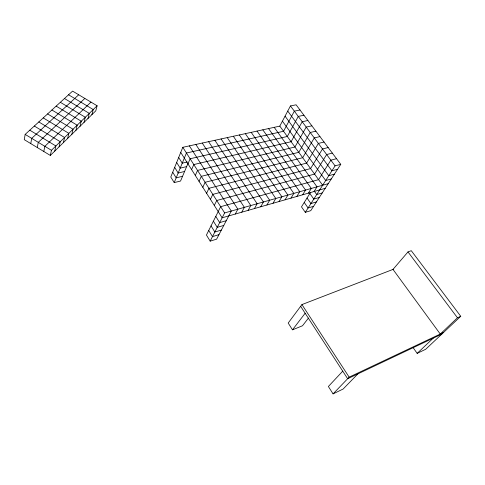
<?xml version="1.0" encoding="UTF-8"?>
<svg xmlns="http://www.w3.org/2000/svg" width="485" height="485" viewBox="0 0 485 485"><rect width="100%" height="100%" fill="white"/><g stroke="black" fill="none" stroke-linecap="round" stroke-linejoin="round"><path stroke-width="0.73" d="M25.165 134.4L24.25 139.644L50.325 155.442L95.763 110.853L97.115 105.772L72.592 91.113L25.165 134.4L51.434 150.301L50.325 155.442M30.755 143.584L31.719 138.364L78.709 94.769M37.266 147.531L38.285 142.341L84.839 98.431M43.789 151.484L44.856 146.318L90.974 102.099M54.738 151.114L55.878 145.973L29.779 130.186M59.097 146.84L60.255 141.705L34.326 126.039M63.389 142.62L64.578 137.491L38.806 121.947M67.627 138.461L68.84 133.339L43.232 117.91M71.81 134.363L73.041 129.24L47.597 113.926M75.933 130.313L77.188 125.197L51.901 109.998M80.007 126.318L81.28 121.208L56.151 106.118M84.02 122.378L85.318 117.273L60.346 102.293M87.985 118.485L89.301 113.387L64.481 98.516M91.901 114.648L93.229 109.555L68.567 94.793M310.576 192.387L301.482 206.846L305.301 212.327L310.746 210.678L340.761 164.336L296.105 104.802L290.454 105.942L279.803 126.112L182.796 147.307L170.781 177.013L174.212 182.596L180.553 181.038L187.95 163.512M174.212 182.596L186.434 153.005L283.543 131.271L294.34 111.162L299.997 109.992M187.956 163.851L190.108 158.759L287.314 136.467L298.263 116.43L303.919 115.218M191.617 169.635L193.806 164.56L291.109 141.711L302.216 121.735L307.878 120.498M195.316 175.473L197.54 170.417L294.941 146.997L306.205 127.088L311.867 125.815M199.044 181.354L201.311 176.328L298.802 152.326L310.224 132.484L315.887 131.18M202.809 187.295L205.113 182.287L302.695 157.698L314.28 137.928L319.948 136.588M206.604 193.285L208.95 188.301L306.623 163.118L318.366 143.421L324.041 142.044M210.435 199.335L212.818 194.376L310.582 168.58L322.489 148.956L328.163 147.549M214.303 205.434L216.728 200.499L314.571 174.091L326.654 154.539L332.328 153.096M336.523 158.692L330.849 160.177L318.596 179.644L220.669 206.683L206.434 235.043L210.169 241.13L224.646 212.921L328.242 183.669M235.292 214.043L237.868 209.187L195.837 144.457M241.754 212.194L244.367 207.35L202.251 143.057M248.144 210.369L250.793 205.537L208.598 141.668M254.467 208.562L257.147 203.742L214.879 140.298M260.718 206.774L263.434 201.966L221.093 138.94M266.902 205.003L269.648 200.214L227.241 137.594M273.019 203.257L275.795 198.48L233.327 136.267M279.069 201.524L281.876 196.758L239.347 134.951M285.053 199.814L287.89 195.061L245.307 133.648M290.976 198.123L293.843 193.382L251.2 132.363M296.838 196.443L299.73 191.72L257.038 131.083M302.634 194.788L305.55 190.078L262.815 129.822M308.369 193.151L311.315 188.447L268.538 128.573M314.044 191.526L317.014 186.84L274.201 127.337M305.301 212.327L335.08 165.858L340.761 164.336M393.42 269.248L301.937 304.58L288.193 323.04L292.491 329.83L302.501 325.768L308.466 318.075M292.491 329.83L305.144 313.243M407.994 251.921L392.995 269.411L440.265 334.05L457.476 317.802L460.75 316.287L411.28 250.69L407.994 251.921L457.476 317.802M342.737 371.158L328.381 386.496L333.062 393.887L343.113 389.043L357.894 373.868M333.062 393.887L349.164 377.148L443.49 332.522M51.434 150.301L97.115 105.772M412.911 347.351L417.167 353.377L433.178 338.19M460.75 316.287L425.697 349.267L417.167 353.377M441.823 334.092L347.648 378.724L300.645 306.314M210.169 241.13L216.601 239.184L231.296 211.042L189.356 145.87M218.959 234.667L212.491 236.601L208.72 230.49M313.559 206.331L308.096 207.968L304.234 202.469M221.354 230.084L214.849 232.012L211.036 225.877M316.414 201.924L310.927 203.554L307.029 198.032M223.779 225.434L217.244 227.344L213.388 221.184M319.312 197.456L313.795 199.068L309.86 193.527M226.246 220.711L219.675 222.609L215.776 216.425M322.246 192.927L316.711 194.527L314.322 191.193M325.223 188.332L222.142 217.801L180.723 152.442M331.303 178.941L325.696 180.505L282.415 121.171M334.407 174.145L328.775 175.691L285.059 116.17M337.56 169.277L331.904 170.811L287.738 111.089M182.554 176.297L176.176 177.843L172.708 172.242M184.585 171.484L178.165 173.018L174.673 167.398M186.64 166.61L180.19 168.125L176.655 162.481M187.289 161.99L182.239 163.16L178.674 157.498M290.454 105.942L335.08 165.858M279.803 126.112L322.658 185.246M301.937 304.58L349.164 377.148M182.796 147.307L224.646 212.921"/></g></svg>
